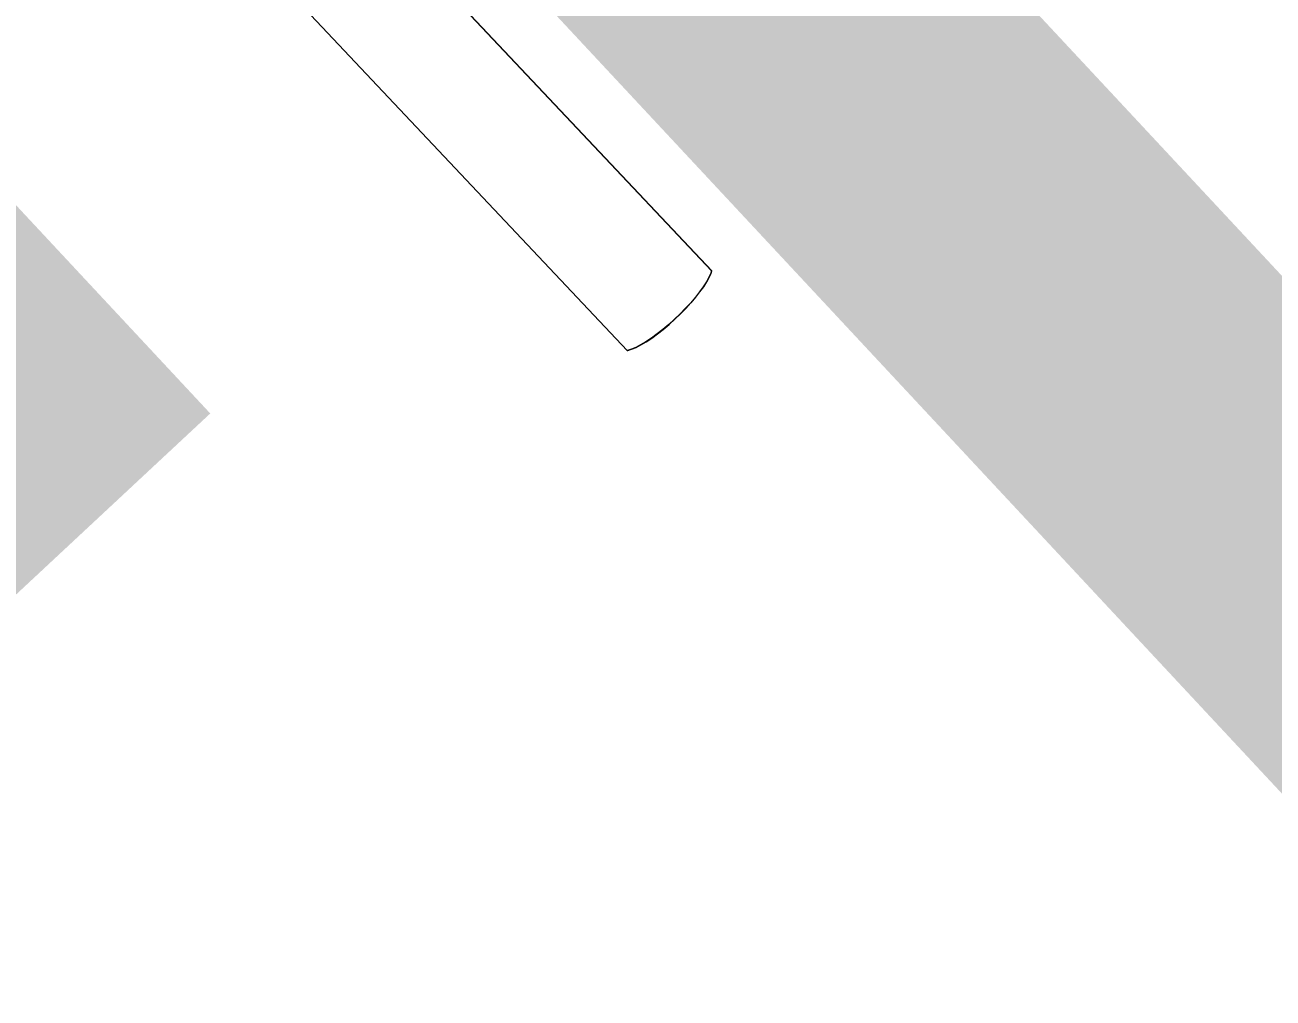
# Model space of a CAD drawing. Header units: millimetres. Extents: x -71377 to 516042, y -145869 to 441446.
# Drawn here: x 206680.5 to 207139.5, y 211142.1 to 211499.9 of the extents above; entities that cross this region are included whole.
import ezdxf

# ---------------------------------------------------------------- set-up
doc = ezdxf.new("R2010")
doc.units = ezdxf.units.MM
doc.header["$LTSCALE"] = 1000
doc.linetypes.add('IMPORT-DASHEDX2 _4_', pattern=[152.4, 101.6, -50.8])
for name, color, linetype, lineweight in [('05', 5, 'IMPORT-DASHEDX2 _4_', 5), ('A-text-1', 3, 'Continuous', 5), ('조경라인_dwg', 8, 'Continuous', 5)]:
    doc.layers.add(name, color=color, linetype=linetype, lineweight=lineweight)
doc.styles.add('나눔고딕_3', font='NanumGothic.ttf', dxfattribs={"height": 1400})

# ---------------------------------------------------------------- blocks, each defined once
blk = doc.blocks.new('조경라인_dwg-6847807-지반층 배치도')
at = {"layer": '05', "flags": 128}
blk.add_lwpolyline([(206714.74, 211578.76), (206902.02, 211380.14), (206902.18, 211380.16), (206903.62, 211380.62), (206905.25, 211381.32), (206907.03, 211382.25), (206908.95, 211383.39), (206910.98, 211384.73), (206913.08, 211386.26), (206915.22, 211387.94), (206917.38, 211389.75), (206919.51, 211391.66), (206921.58, 211393.65), (206923.57, 211395.68), (206925.44, 211397.73), (206927.17, 211399.75), (206928.73, 211401.73), (206930.09, 211403.63), (206931.24, 211405.42), (206932.15, 211407.08), (206932.82, 211408.58), (206933.08, 211409.43), (206745.82, 211608.05), (206932.97, 211409.46), (206932.71, 211408.61), (206932.04, 211407.11), (206931.12, 211405.45), (206929.98, 211403.66), (206928.62, 211401.76), (206927.06, 211399.78), (206925.33, 211397.76), (206923.46, 211395.71), (206921.47, 211393.68), (206919.39, 211391.69), (206917.26, 211389.78), (206915.11, 211387.97), (206912.97, 211386.29), (206910.87, 211384.77), (206908.84, 211383.42), (206906.92, 211382.28), (206905.13, 211381.35), (206903.51, 211380.65), (206902.07, 211380.2), (206901.91, 211380.17), (206714.85, 211578.73)], dxfattribs=at)

msp = doc.modelspace()

# ---------------------------------------------------------------- block references
at = {"layer": '조경라인_dwg', "rotation": 8.537736462515947e-07}
msp.add_blockref('조경라인_dwg-6847807-지반층 배치도', (0, 0), dxfattribs=at)

# ---------------------------------------------------------------- texts
at = {"layer": 'A-text-1', "insert": (207122.02, 212331.85), "char_height": 1400, "width": 19076.981, "attachment_point": 1, "rotation": 313, "line_spacing_factor": 1.2, "style": '나눔고딕_3'}
msp.add_mtext('\\pxt9.07143,18.14286,27.21429,36.28571,45.35714,54.42857,63.5,72.57143,81.64286,90.71429,99.78571,108.85714,117.92857,127,136.07143,145.14286,154.21429,163.28571,172.35714,181.42857,190.5,199.57143,208.64286,217.71429,226.78571,235.85714,244.92857,254,263.07143,272.14286,281.21429,290.28571;{근로자휴게실(B1F)}', dxfattribs=at)

doc.saveas('drawing.dxf')
